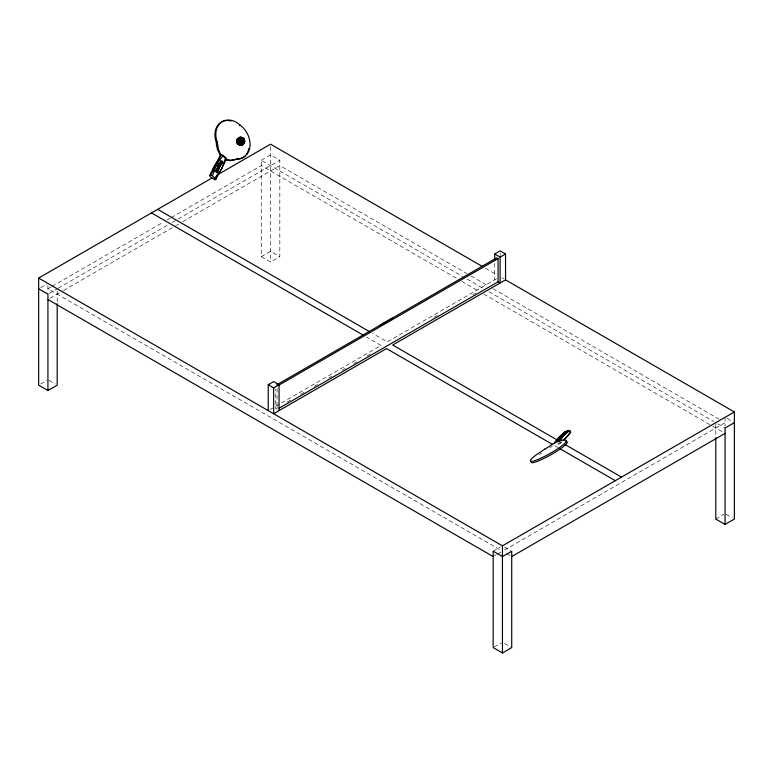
<?xml version="1.0" encoding="UTF-8"?>
<svg xmlns="http://www.w3.org/2000/svg" width="773" height="773" viewBox="0 0 773 773"><rect width="100%" height="100%" fill="white"/><g stroke="black" fill="none" stroke-linecap="round" stroke-linejoin="round"><path stroke-width="0.58" stroke-dasharray="3.87 2.9" d="M560.541 440.591L556.927 444.997L559.71 443.702L561.517 441.731M559.71 443.702L562.106 441.557M549.767 447.77L552.366 446.214M40.708 287.595L46.892 284.029M261.274 160.253L270.55 154.9L279.826 160.253L279.826 256.655L270.55 262.008L261.274 256.655L261.274 160.253L462.863 276.637M51.066 286.976L47.926 288.783L501.406 550.598M52.11 286.368L162.968 222.363M167.152 219.947L170.292 218.141M171.335 217.542L261.274 165.606L456.592 278.377M48.96 293.547L57.202 288.783M58.246 288.184L168.06 224.779M172.244 222.363L279.826 160.253M49.984 298.31L62.429 291.121M63.473 290.522L175.384 225.909M176.428 225.31L178.515 224.102M182.699 221.687L279.826 165.606L466.911 273.623M40.708 383.997L46.892 380.422M261.274 256.655L270.55 251.302L279.826 256.655M270.038 409.584L272.743 408.018M275.729 406.289L381.089 345.463L366.479 337.028M496.527 278.821L387.273 341.898L372.663 333.453M277.768 407.477L275.681 408.675L275.681 388.954M287.131 402.066L291.295 399.66M300.658 394.259L304.823 391.853M314.196 386.442L318.35 384.036M328.757 378.026L331.888 376.229M342.294 370.219L345.415 368.421M353.744 363.61L356.865 361.803M367.272 355.802L370.393 353.995M434.088 317.23L437.218 315.413M472.738 294.909L475.868 293.102M493.174 551.207L500.392 547.033M493.174 556.56L496.266 554.772M497.3 554.173L501.416 551.796M504.537 549.999L725.074 422.676L722.987 421.469M494.208 647.011L501.416 642.846M715.798 519.07L724.04 514.306M485.521 268.299L497 274.927M501.938 277.778L503.735 278.821M727.132 418.502L732.292 421.478M471.095 276.038L487.821 285.691M493.039 288.706L718.803 419.053M467.047 279.053L482.719 288.107M488.99 291.73L713.711 421.469M717.856 423.865L725.074 428.029M461.819 281.391L478.545 291.044M483.763 294.069L711.614 425.614M712.658 426.213L723.016 432.194M726.108 514.306L732.292 517.881M554.743 445.721L557.874 447.528M504.508 547.033L510.692 550.608M506.576 553.584L510.692 555.961M48.96 380.422L55.144 383.997M504.508 643.436L510.692 647.011M725.074 417.314L725.074 426.261M715.798 423.739L715.798 436.416M500.131 253.206L500.131 255.554M494.72 263.39L494.72 279.855M277.014 388.558L277.014 409.439M270.55 146.57L270.55 262.008M57.202 290.928L57.202 302.523M47.926 285.575L47.926 292.378M539.283 454.621A19.625 3.024 -29.9 0 1 541.786 452.968"/><path stroke-width="1.16" d="M561.662 435.663L564.068 433.962M217.184 168.659C218.208 166.301 217.02 169.963 218.556 169.712C220.334 168.533 216.45 166.156 217.174 168.678M561.923 435.537L562.435 435.305M563.459 433.904L564.454 433.45M564.329 433.885L562.348 434.928L562.725 434.532M560.473 436.861L562.454 435.75L562.058 436.117M213.251 169.007L220.363 155.18L221.242 154.677L223.117 155.431L225.687 157.586L226.383 158.996L221.667 168.804L215.841 179.23L214.807 179.8L210.43 176.853L209.667 175.49L214.459 165.644L217.754 161.113M215.841 179.23L212.488 175.703L216.517 164.485L221.242 154.677M225.687 157.586L221.658 168.804L215.058 177.858M214.807 179.8L215.764 177.838M209.667 175.49L210.691 174.911L216.517 164.485L223.117 155.431M565.131 431.749L558.744 437.46L554.251 443.412L558.744 437.46L565.131 431.749L567.923 430.464L569.759 430.59L570.658 432.155L563.71 440.137M569.759 430.59L564.309 434.861L559.816 440.813L557.913 440.571L555.14 441.876M570.658 432.155L566.107 437.991L563.343 440.079M564.309 434.87L567.913 430.455M562.087 434.755L564.483 433.711M559.594 437.644L561.304 436.929M559.942 437.296L562.271 436.291M560.29 436.948L562.725 435.885M561.13 436.098L563.565 435.035M561.469 435.75L563.73 434.455L562.763 435.228M557.922 440.581L564.309 434.861M564.377 433.402L565.884 432.59L563.478 433.914M561.807 436.243L560.734 436.735M559.768 438.301L558.753 438.774M57.202 303.721L57.202 385.186L47.926 390.539L38.65 385.186L38.65 278.077L212.034 177.974M217.252 174.959L270.55 144.184L482.391 266.492M268.231 410.618L268.231 384.732L273.642 381.611L279.053 384.732L279.053 410.618M494.72 259.854L494.72 253.979L500.131 250.848L505.542 253.979L505.542 279.855L734.35 411.961L734.35 519.07L725.074 524.423L715.798 519.07L715.798 437.615M379.756 325.385L392.684 317.925M276.724 384.867L496.768 257.834L498.083 258.597L498.083 281.807L279.092 408.241M268.231 384.732L273.642 387.862L279.053 384.732M494.72 253.979L500.131 257.1L505.542 253.979M279.092 385.031L498.083 258.597M505.542 279.855L392.684 345.019L557.787 440.339M38.65 278.077L502.45 545.844L734.35 411.961M734.35 422.667L725.074 428.029L725.074 524.423M511.726 556.56L725.074 433.382M502.45 652.953L511.726 647.6L511.726 551.207L502.45 556.56L493.174 551.207L493.174 647.6L502.45 652.953L502.45 545.844M239.466 125.777L240.355 125.274A19.625 14.967 60.7 0 1 250.037 145.643A19.625 14.967 60.7 0 1 238.306 158.784L230.509 160.658L226.363 160.204L225.503 159.489L226.383 158.996M220.363 155.18L217.561 149.798L216.45 144.995L216.314 142.271L217.194 141.778L216.759 140.715A19.625 14.967 60.7 0 1 221.754 121.921A19.625 14.967 60.7 0 1 240.355 125.274M219.503 154.455L220.382 153.962L227.243 159.711L231.388 160.166L235.33 159.586M226.363 160.204L227.243 159.711M237.359 158.687L236.48 159.18L237.417 159.277A19.625 14.967 60.7 0 0 244.857 156.127M558.338 438.967C556.193 440.001 562.783 436.426 558.493 438.89M242.48 138.183L243.93 138.937C244.065 141.817 240.49 145.024 237.669 144.01L237.311 142.966A4.068 3.169 4 0 0 238.915 144.068M561.101 437.016L558.947 438.301L560.84 437.141M210.691 174.911L212.498 175.703M498.083 281.807L500.131 282.986L500.131 257.1M157.692 209.348L369.533 331.646M565.102 444.562L621.492 477.115M151.508 212.913L363.349 335.221M552.656 444.514L386.5 348.584L273.642 413.748L273.642 387.862M559.971 448.736L615.308 480.69M38.65 288.783L47.926 294.136L47.926 390.539M47.926 299.499L493.174 556.56M237.562 139.401A4.068 1.131 39.6 0 1 241.437 140.435A4.068 1.131 39.6 0 1 242.973 143.923C243.882 144.155 237.997 137.787 238.181 138.744M220.382 153.962L218.44 149.305L217.194 141.778M216.314 142.271L215.87 141.208A19.625 14.967 60.7 0 1 231.059 120.984M243.36 143.034A4.068 2.947 85.9 0 1 238.828 144.319A4.068 2.947 85.9 0 1 238.896 137.874A4.068 2.947 85.9 0 1 243.398 139.932M236.982 141.517A4.068 2.648 19.7 0 1 238.925 138.454A4.068 2.648 19.7 0 1 244.026 140.502A4.068 2.648 19.7 0 1 242.973 143.923A4.068 2.338 72.7 0 1 239.823 144.387A4.068 2.338 72.7 0 1 238.2 139.13A4.068 2.338 72.7 0 1 241.06 137.749M236.828 142.213A4.068 3.169 4 0 1 238.954 138.328A4.068 3.169 4 0 1 244.191 139.778A4.068 3.169 4 0 1 242.973 143.923A4.068 1.575 62.9 0 1 240.674 144.029A4.068 1.575 62.9 0 1 238.345 139.063A4.068 1.575 62.9 0 1 240.229 138.096M243.07 144.358A4.068 0.696 54.8 0 1 240.094 141.672A4.068 0.696 54.8 0 1 238.528 137.932M237.069 140.097A4.068 1.952 30.8 0 1 241.93 139.739A4.068 1.952 30.8 0 1 242.973 143.923M238.973 144.59A4.068 3.469 -18.9 0 1 237.572 139.275A4.068 3.469 -18.9 0 1 243.93 138.937A4.068 3.469 -18.9 0 1 242.046 144.435M244.152 142.184A4.068 3.527 -48.2 0 1 237.881 144.232A4.068 3.527 -48.2 0 1 239.504 137.797A4.068 3.527 -48.2 0 1 244.403 141.188M243.534 143.053A4.068 3.353 -75 0 1 237.968 144.02A4.068 3.353 -75 0 1 239.611 137.555A4.068 3.353 -75 0 1 244.055 141.005M248.858 148.503A19.625 14.967 60.7 0 1 247.853 151.779M247.389 152.764A19.625 14.967 60.7 0 1 246.249 154.571M531.322 461.5A19.625 3.024 -29.9 0 0 542.231 459.201A19.625 3.024 -29.9 0 0 561.729 447.838A19.625 3.024 -29.9 0 0 565.971 441.567M222.682 162.803C222.295 165.635 223.88 159.789 220.749 160.948A1.044 0.792 60.7 0 0 220.421 161.489C220.411 164.04 222.624 162.214 222.682 162.803M217.261 172.089C216.247 173.993 217.3 171.142 214.739 171.519A0.986 0.754 60.7 0 1 214.681 170.988C215.377 169.925 215.309 171.712 217.261 172.089M222.006 162.166C221.329 164.32 219.571 159.19 222.006 162.166M217.947 168.727C218.537 170.611 218.904 167.152 217.947 168.727M219.87 163.277L221.02 165.122L219.31 163.692L219.677 162.861L221.716 163.799L219.87 163.277M216.247 169.442C217.628 176.544 219.754 167.915 216.247 169.442M220.15 166.736L219.261 167.219L218.257 165.615A1.053 0.802 60.7 0 1 218.653 165.142C216.343 163.093 221.291 166.089 220.15 166.736M216.498 169.712C217.889 173.094 218.266 168.63 216.498 169.712M219.899 166.495C218.575 168.147 217.957 163.18 219.899 166.495M217.165 165.953L219.397 168.224L217.165 165.953M218.517 163.596L218.653 164.166L218.517 163.596M219.097 164.108L220.653 165.818L219.097 164.108M544.936 449.036L541.883 451.074A19.625 3.024 -29.9 0 0 530.365 460.737A19.625 3.024 -29.9 0 0 541.467 457.858A19.625 3.024 -29.9 0 0 560.956 446.494A19.625 3.024 -29.9 0 0 565.198 440.224L564.406 439.972C557.13 440.195 551.033 445.548 544.936 449.036"/></g></svg>
